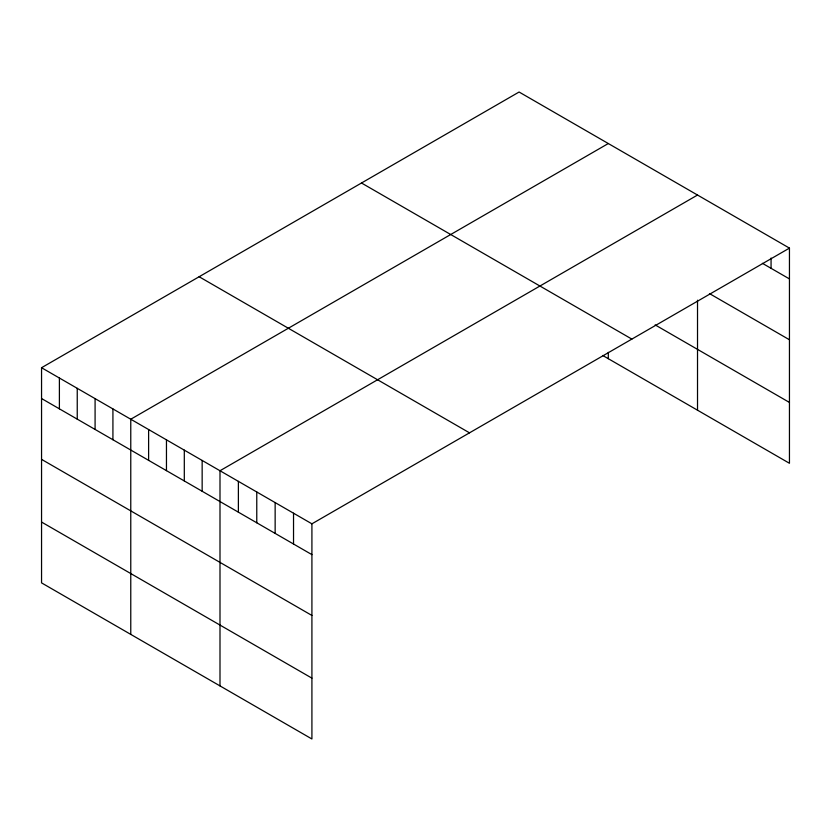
<?xml version="1.0" encoding="UTF-8"?>
<svg xmlns="http://www.w3.org/2000/svg" width="831" height="831" viewBox="0 0 831 831"><rect width="100%" height="100%" fill="white"/><g stroke="black" fill="none" stroke-linecap="round" stroke-linejoin="round"><path stroke-width="1.25" d="M789.45 248.116L311.916 523.821L311.916 738.977L41.55 582.884L41.55 367.718L519.084 92.023L789.45 248.116L789.45 463.283L602.724 355.471M608.302 143.534L130.768 419.229L130.768 634.396M697.521 195.046L219.997 470.741L219.997 685.907M762.411 263.323L789.45 278.925M709.425 293.561L789.45 339.765M655.14 324.9L789.45 402.443M361.495 183.007L631.861 339.1M199.139 276.744L469.505 432.837M41.55 367.718L311.916 523.821M41.55 398.537L311.916 554.63M41.55 459.366L311.916 615.459M41.55 522.045L311.916 678.148M771.064 258.046L771.064 268.309M697.521 300.209L697.521 410.202M608.302 352.354L608.302 358.691M293.53 513.205L293.53 544.014M275.144 502.589L275.144 533.398M256.769 491.973L256.769 522.782M238.383 481.357L238.383 512.166M202.151 460.447L202.151 491.256M184.305 450.142L184.305 480.952M166.46 439.838L166.46 470.647M148.614 429.534L148.614 460.343M112.923 408.935L112.923 439.744M95.087 398.631L95.087 429.44M77.241 388.326L77.241 419.136M59.396 378.022L59.396 408.831"/></g></svg>
